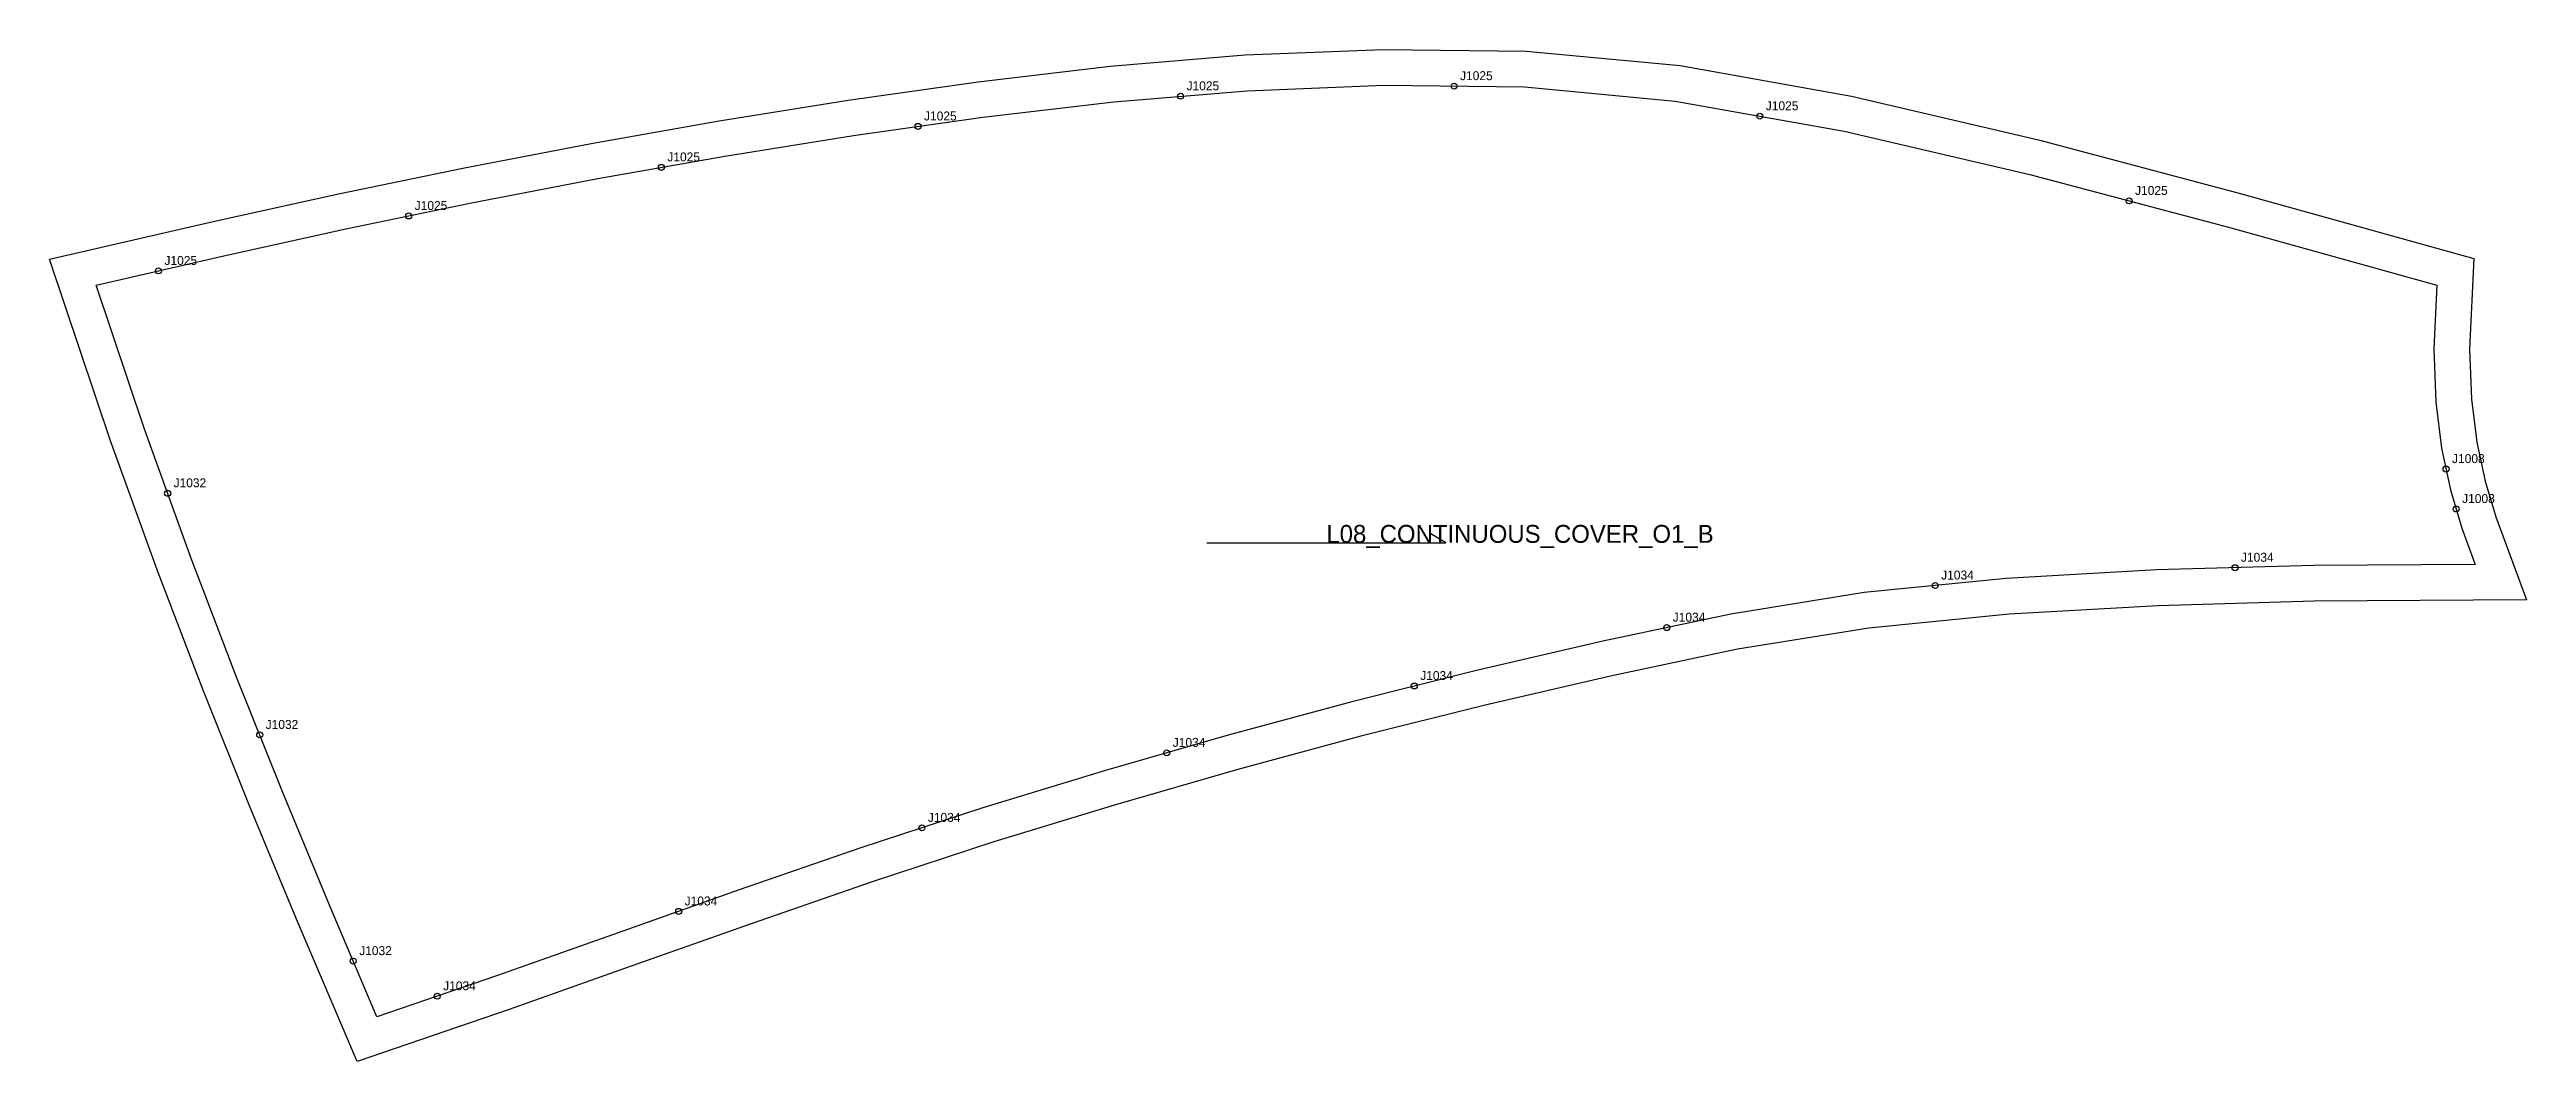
# Model space of a CAD drawing. Header units: millimetres. Extents: x -16 to 814, y -260 to 79.
import ezdxf

# ---------------------------------------------------------------- set-up
doc = ezdxf.new("R2010")
doc.units = ezdxf.units.MM
for name, color, linetype in [('CUT', 1, 'Continuous'), ('GRAIN', 3, 'Continuous'), ('LABEL', 7, 'Continuous'), ('NOTCH', 2, 'Continuous'), ('SEW', 5, 'Continuous')]:
    doc.layers.add(name, color=color, linetype=linetype)

msp = doc.modelspace()

# ---------------------------------------------------------------- linework, layer by layer
at = {"layer": 'CUT'}
msp.add_lwpolyline([(-15.59, 8.73), (39.19, 21.33), (81.21, 30.6), (123.43, 39.37), (165.9, 47.56), (208.72, 55.13), (251.93, 62.02), (295.53, 68.26), (339.8, 73.47), (384.96, 77.21), (431.28, 79.05), (479.16, 78.5), (530.73, 73.65), (588.16, 63.38), (650.75, 48.74), (717.58, 31.04), (796.61, 8.99), (795.24, -21.38), (795.86, -38.19), (797.69, -52.64), (800.46, -65.63), (804.02, -77.67), (814.27, -105.46), (743.14, -105.97), (690.84, -107.44), (640.92, -110.28), (593.92, -114.92), (549.9, -122.06), (507.38, -131.04), (465.35, -140.77), (423.77, -151.23), (382.55, -162.39), (341.56, -174.2), (300.74, -186.66), (260.06, -199.99), (219.46, -214.05), (178.92, -228.46), (138.42, -242.8), (87.43, -260.26), (67.15, -212.55), (51.43, -174.59), (35.91, -135.8), (20.48, -95.44), (4.88, -52.17), (-15.59, 8.73)], close=True, dxfattribs=at)
at = {"layer": 'GRAIN'}
for p, q in [((372.19, -86.36), (452.19, -86.36)), ((452.19, -86.36), (447.19, -83.36))]:
    msp.add_line(p, q, dxfattribs=at)
at = {"layer": 'NOTCH'}
for centre in [(454.99, 66.77), (363.35, 63.38), (275.4, 53.26), (557.42, 56.68), (189.4, 39.53), (681.14, 28.28), (104.75, 23.23), (20.91, 4.81), (787.34, -61.62), (23.97, -69.74), (790.72, -75.02), (716.63, -94.71), (616.17, -100.66), (526.24, -114.79), (441.64, -134.36), (54.82, -150.75), (358.73, -156.76), (276.67, -181.92), (195.2, -209.94), (86.16, -226.6), (114.29, -238.38)]:
    msp.add_circle(centre, 1, dxfattribs=at)
at = {"layer": 'SEW'}
msp.add_lwpolyline([(0, 0), (41.83, 9.62), (83.72, 18.87), (125.78, 27.6), (168.08, 35.76), (210.71, 43.29), (253.72, 50.16), (297.09, 56.36), (341, 61.53), (385.7, 65.23), (431.45, 67.04), (478.53, 66.51), (529.11, 61.75), (585.73, 51.62), (647.85, 37.1), (714.44, 19.46), (784.19, 0), (783.23, -21.33), (783.89, -39.16), (785.85, -54.65), (788.82, -68.58), (792.62, -81.45), (797.1, -93.58), (742.93, -93.97), (690.34, -95.45), (639.99, -98.31), (592.36, -103.02), (547.7, -110.26), (504.79, -119.32), (462.53, -129.11), (420.74, -139.62), (379.32, -150.83), (338.14, -162.7), (297.12, -175.21), (256.23, -188.62), (215.49, -202.73), (174.91, -217.15), (134.47, -231.47), (94.11, -245.29), (78.22, -207.9), (62.55, -170.07), (47.08, -131.43), (31.73, -91.26), (16.21, -48.22)], close=True, dxfattribs=at)

# ---------------------------------------------------------------- texts
at = {"layer": 'LABEL'}
for s, height, p in [('J1025', 3, (365.35, 65.38)), ('J1025', 3, (456.99, 68.77)), ('J1025', 3, (277.4, 55.26)), ('J1025', 3, (559.42, 58.68)), ('J1025', 3, (191.4, 41.53)), ('J1025', 3, (683.14, 30.28)), ('J1025', 3, (106.75, 25.23)), ('J1025', 3, (22.91, 6.81)), ('J1008', 3, (789.34, -59.62)), ('J1032', 3, (25.97, -67.74)), ('J1008', 3, (792.72, -73.02)), ('L08_CONTINUOUS_COVER_O1_B', 6, (412.19, -86.36)), ('J1034', 3, (718.63, -92.71)), ('J1034', 3, (618.17, -98.66)), ('J1034', 3, (528.24, -112.79)), ('J1034', 3, (443.64, -132.36)), ('J1032', 3, (56.82, -148.75)), ('J1034', 3, (360.73, -154.76)), ('J1034', 3, (278.67, -179.92)), ('J1034', 3, (197.2, -207.94)), ('J1032', 3, (88.16, -224.6)), ('J1034', 3, (116.29, -236.38))]:
    msp.add_text(s, height=height, dxfattribs=at).set_placement(p)

doc.saveas('drawing.dxf')
